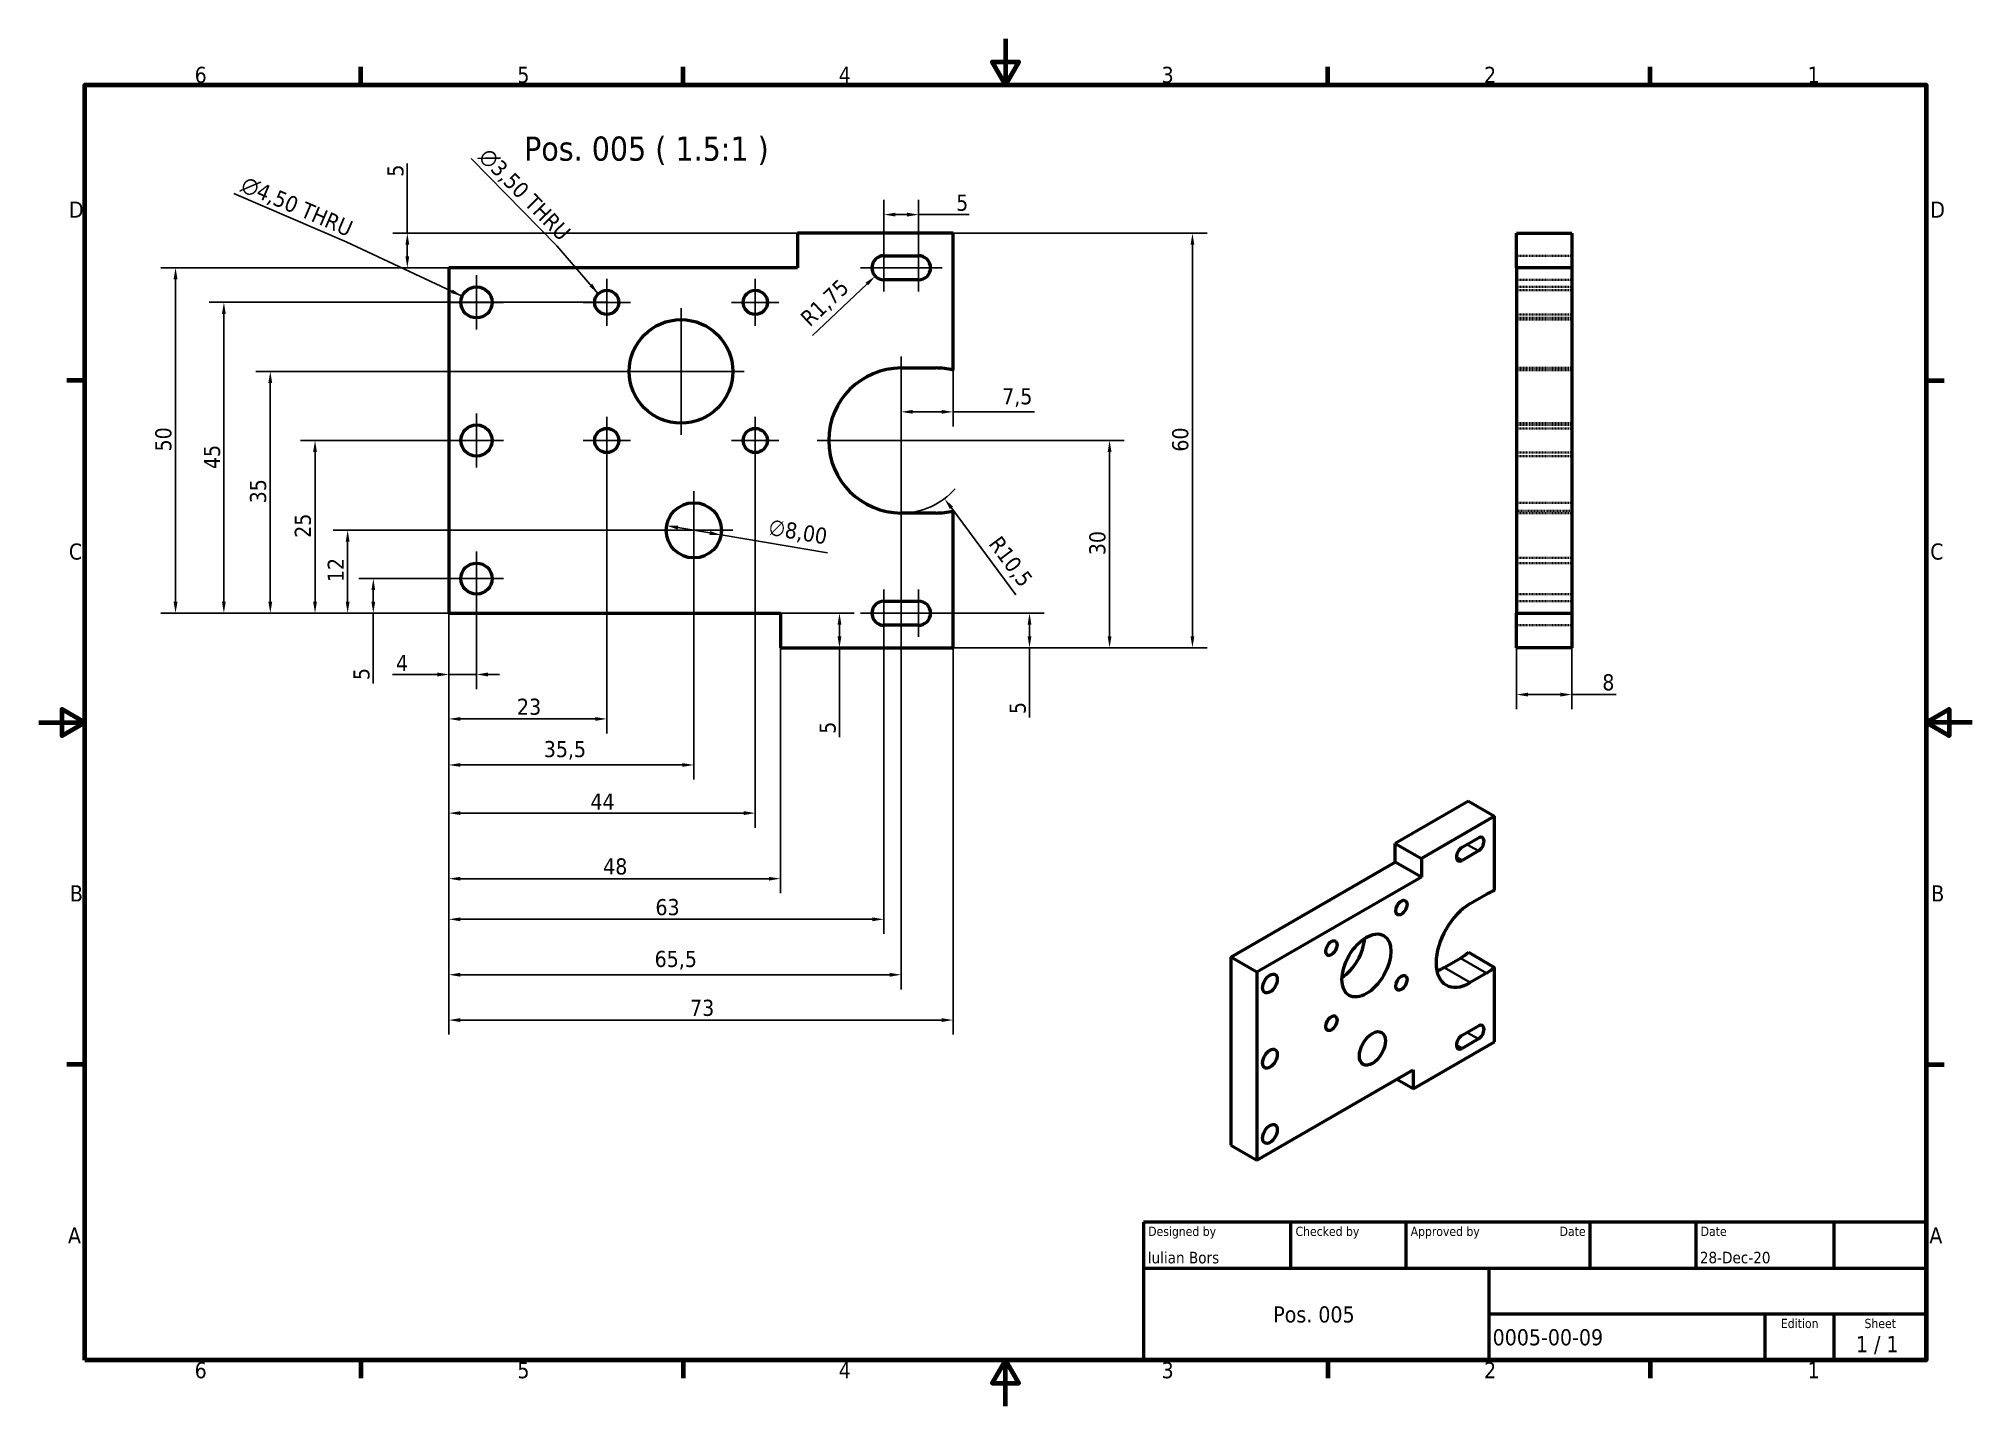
# Model space of a CAD drawing. Header units: millimetres. Extents: x 0 to 280, y 0 to 198.
import ezdxf
from ezdxf.enums import TextEntityAlignment as Align

# ---------------------------------------------------------------- set-up
doc = ezdxf.new("R2010")
doc.units = ezdxf.units.MM
doc.header["$LTSCALE"] = 0.666667
doc.linetypes.add('DASHED', pattern=[0.2068, 0.1655, -0.0413])
for name, color, linetype, lineweight in [('Border (ISO)', 7, 'Continuous', 70), ('Center Mark (ISO)', 7, 'Continuous', 25), ('Dimension (ISO)', 7, 'Continuous', 25), ('Hidden (ISO)', 7, 'DASHED', 35), ('Symbol (ISO)', 7, 'Continuous', 25), ('Title (ISO)', 7, 'Continuous', 50), ('Visible (ISO)', 7, 'Continuous', 50), ('Visible Narrow (ISO)', 7, 'Continuous', 35)]:
    doc.layers.add(name, color=color, linetype=linetype, lineweight=lineweight)
doc.styles.add('Label Text (ISO)', font='tahoma.ttf')
doc.styles.add('Note Text (ISO)', font='tahoma.ttf')
doc.styles.add('Text Style39', font='tahoma.ttf')
doc.styles.add('Text Style41', font='tahoma.ttf')
doc.dimstyles.new('Default (ISO)', dxfattribs={"dimscale": 0.666667, "dimtxt": 3.5, "dimasz": 2.5, "dimexe": 3.175, "dimexo": 0, "dimgap": 0.762, "dimtad": 1, "dimrnd": 1e-08, "dimzin": 0, "dimtxsty": 'Note Text (ISO)', "dimcen": 0.09, "dimdle": 10, "dimclrd": 256, "dimclre": 256, "dimclrt": 256, "dimazin": 0, "dimtfac": 1.001486, "dimtmove": 0, "dimatfit": 3, "dimfxl": 1, "dimtolj": 1, "dimtzin": 0, "dimlwd": -1, "dimlwe": -1, "dimarcsym": 0})
doc.dimstyles.new('Default (ISO)$7', dxfattribs={"dimscale": 0.666667, "dimtxt": 3.5, "dimasz": 2.5, "dimexe": 3.175, "dimexo": 0, "dimgap": 0.762, "dimtad": 1, "dimrnd": 1e-08, "dimzin": 0, "dimtxsty": 'Note Text (ISO)', "dimcen": 0.09, "dimdle": 10, "dimclrd": 256, "dimclre": 256, "dimclrt": 256, "dimazin": 0, "dimtfac": 1.001486, "dimtmove": 0, "dimatfit": 3, "dimfxl": 1, "dimtolj": 1, "dimtzin": 0, "dimlwd": -1, "dimlwe": -1, "dimarcsym": 0})

# ---------------------------------------------------------------- blocks, each defined once
blk = doc.blocks.new('Borders Default Border')
at = {"layer": 'Border (ISO)'}
for p, q in [((70, 287), (70, 290.9)), ((140, 287), (140, 290.9)), ((280, 287), (280, 290.9)), ((350, 287), (350, 290.9)), ((10, 222.75), (6.1, 222.75)), ((410, 222.75), (413.9, 222.75)), ((10, 74.25), (6.1, 74.25)), ((410, 74.25), (413.9, 74.25)), ((70, 10), (70, 6.1)), ((140, 10), (140, 6.1)), ((280, 10), (280, 6.1)), ((350, 10), (350, 6.1))]:
    blk.add_line(p, q, dxfattribs=at)
at = {"layer": 'Border (ISO)', "flags": 128}
for points in [[(210, 297), (210, 287), (207.11, 292), (212.89, 292), (210, 287)], [(10, 10), (10, 287), (410, 287), (410, 10), (10, 10)], [(0, 148.5), (10, 148.5), (5, 151.39), (5, 145.61), (10, 148.5)], [(420, 148.5), (410, 148.5), (415, 151.39), (415, 145.61), (410, 148.5)], [(210, 0), (210, 10), (207.11, 5), (212.89, 5), (210, 10)]]:
    blk.add_lwpolyline(points, dxfattribs=at)
at = {"layer": 'Border (ISO)', "char_height": 3.5, "attachment_point": 7, "style": 'Note Text (ISO)'}
for s, insert in [('6', (33.88, 287.33)), ('5', (103.98, 287.33)), ('4', (173.78, 287.4)), ('3', (243.91, 287.33)), ('2', (313.94, 287.4)), ('1', (384.21, 287.4)), ('D', (6.57, 258.13)), ('D', (410.87, 258.13)), ('C', (6.56, 183.81)), ('C', (410.86, 183.81)), ('B', (6.78, 109.63)), ('B', (411.08, 109.63)), ('A', (6.36, 35.38)), ('A', (410.66, 35.38)), ('6', (33.88, 6.03)), ('5', (103.98, 6.03)), ('4', (173.78, 6.1)), ('3', (243.91, 6.03)), ('2', (313.94, 6.1)), ('1', (384.21, 6.1))]:
    blk.add_mtext(s, dxfattribs=dict(at, insert=insert))
blk = doc.blocks.new('Title Blocks ISO')
at = {"layer": 'Title (ISO)'}
for p, q in [((270.07, 130), (100.07, 130)), ((100.07, 130), (100.07, 100)), ((132.07, 120), (132.07, 130)), ((157.07, 120), (157.07, 130)), ((197.07, 120), (197.07, 130)), ((220.07, 120), (220.07, 130)), ((250.07, 120), (250.07, 130)), ((270.07, 100), (270.07, 130)), ((100.07, 120), (270.07, 120)), ((175.07, 120), (175.07, 100)), ((270.07, 110), (175.07, 110)), ((235.07, 100), (235.07, 110)), ((250.07, 100), (250.07, 110)), ((100.07, 100), (270.07, 100))]:
    blk.add_line(p, q, dxfattribs=at)
at = {"layer": 'Title (ISO)', "style": 'Text Style41'}
for s, p in [('Designed by', (101.07, 129)), ('Checked by', (133.07, 129)), ('Approved by', (158.07, 129)), ('Date', (221.07, 129))]:
    blk.add_text(s, height=2, dxfattribs=at).set_placement(p, align=Align.TOP_LEFT)
blk.add_text('Date', height=2, dxfattribs=at).set_placement((196.07, 129), align=Align.TOP_RIGHT)
for s, p in [('Edition', (242.57, 109)), ('Sheet', (260.07, 109))]:
    blk.add_text(s, height=2, dxfattribs=at).set_placement(p, align=Align.TOP_CENTER)
at = {"layer": 'Title (ISO)', "style": 'Note Text (ISO)'}
blk.add_text('1 / 1 ', height=3.5, dxfattribs=at).set_placement((260.07, 103.5), align=Align.MIDDLE_CENTER)
at = {"layer": 'Title (ISO)'}
for tag, p, height, style in [('AUTHOR_001', (100.92, 121.05), 2.5, 'Text Style39'), ('CREATION_DATE_001', (220.89, 121.06), 2.5, 'Text Style39'), ('COMPANY_001', (128.23, 108.21), 3.5, 'Note Text (ISO)'), ('PART_NUMBER_001', (175.88, 103.25), 3.5, 'Note Text (ISO)')]:
    blk.add_attdef(tag, p, '', height=height, dxfattribs=dict(at, style=style))
at = {"layer": 'Title (ISO)', "style": 'Text Style39'}
for tag, p in [('CHECKED_BY', (133.07, 121)), ('ENG_APPROVED_BY', (158.07, 121))]:
    blk.add_attdef(tag, text='', height=2.5, dxfattribs=at).set_placement(p, align=Align.BOTTOM_LEFT)
blk.add_attdef('ENG_APPROVAL_DATE', text='', height=2.5, dxfattribs=at).set_placement((196.07, 121), align=Align.BOTTOM_RIGHT)
at = {"layer": 'Title (ISO)', "style": 'Note Text (ISO)'}
for tag, p in [('TITLE', (222.57, 115)), ('REVISION_NUMBER', (242.57, 103.5))]:
    blk.add_attdef(tag, text='', height=3.5, dxfattribs=at).set_placement(p, align=Align.MIDDLE_CENTER)
blk = doc.blocks.new('*D6')
at = {"layer": 'Defpoints', "color": 0, "transparency": 16777216}
for p in [(214.01, 109.83), (222.01, 109.83), (222.01, 103.04)]:
    blk.add_point(p, dxfattribs=at)
at = {"layer": 'Dimension (ISO)', "transparency": 16777216}
for p, q in [((214.01, 109.83), (214.01, 100.92)), ((222.01, 109.83), (222.01, 100.92)), ((215.68, 103.04), (220.35, 103.04)), ((222.01, 103.04), (228.45, 103.04))]:
    blk.add_line(p, q, dxfattribs=at)
for points in [[(215.68, 103.32), (215.68, 102.76), (214.01, 103.04)], [(220.35, 103.32), (220.35, 102.76), (222.01, 103.04)]]:
    blk.add_solid(points, dxfattribs=at)
at = {"layer": 'Dimension (ISO)', "transparency": 16777216, "insert": (226.42, 105.99), "char_height": 2.333, "attachment_point": 1, "style": 'Note Text (ISO)'}
blk.add_mtext('\\A1;8', dxfattribs=at)
blk = doc.blocks.new('*D7')
at = {"layer": 'Defpoints', "color": 0, "transparency": 16777216}
for p in [(59.4, 164.83), (19.82, 114.83), (59.4, 114.83)]:
    blk.add_point(p, dxfattribs=at)
at = {"layer": 'Dimension (ISO)', "transparency": 16777216}
for p, q in [((59.4, 164.83), (17.7, 164.83)), ((19.82, 163.16), (19.82, 116.49)), ((59.4, 114.83), (17.7, 114.83))]:
    blk.add_line(p, q, dxfattribs=at)
for points in [[(19.54, 163.16), (20.1, 163.16), (19.82, 164.83)], [(19.54, 116.49), (20.1, 116.49), (19.82, 114.83)]]:
    blk.add_solid(points, dxfattribs=at)
at = {"layer": 'Dimension (ISO)', "transparency": 16777216, "insert": (16.88, 138.24), "char_height": 2.333, "attachment_point": 1, "rotation": 90, "style": 'Note Text (ISO)'}
blk.add_mtext('\\A1;50', dxfattribs=at)
blk = doc.blocks.new('*D8')
at = {"layer": 'Defpoints', "color": 0, "transparency": 16777216}
for p in [(59.4, 114.83), (132.4, 109.83), (132.4, 55.92)]:
    blk.add_point(p, dxfattribs=at)
at = {"layer": 'Dimension (ISO)', "transparency": 16777216}
for p, q in [((59.4, 114.83), (59.4, 53.81)), ((132.4, 109.83), (132.4, 53.81)), ((61.07, 55.92), (130.74, 55.92))]:
    blk.add_line(p, q, dxfattribs=at)
for points in [[(61.07, 56.2), (61.07, 55.64), (59.4, 55.92)], [(130.74, 56.2), (130.74, 55.64), (132.4, 55.92)]]:
    blk.add_solid(points, dxfattribs=at)
at = {"layer": 'Dimension (ISO)', "transparency": 16777216, "insert": (94.32, 58.86), "char_height": 2.333, "attachment_point": 1, "style": 'Note Text (ISO)'}
blk.add_mtext('\\A1;73', dxfattribs=at)
blk = doc.blocks.new('*D9')
at = {"layer": 'Defpoints', "color": 0, "transparency": 16777216}
for p in [(124.9, 139.83), (131.17, 131.4)]:
    blk.add_point(p, dxfattribs=at)
at = {"layer": 'Dimension (ISO)', "transparency": 16777216}
blk.add_line((141.51, 117.49), (132.16, 130.06), dxfattribs=at)
blk.add_arc((124.9, 139.83), 10.5, 270, 318.1777, dxfattribs=at)
blk.add_solid([(132.39, 130.23), (131.94, 129.9), (131.17, 131.4)], dxfattribs=at)
at = {"layer": 'Dimension (ISO)', "transparency": 16777216, "insert": (139.32, 126.24), "char_height": 2.333, "attachment_point": 1, "rotation": 306.6276, "style": 'Note Text (ISO)'}
blk.add_mtext('\\A1;R10,5', dxfattribs=at)
blk = doc.blocks.new('*D10')
at = {"layer": 'Defpoints', "color": 0, "transparency": 16777216}
for p in [(132.4, 150.02), (124.9, 143.97), (124.9, 139.83)]:
    blk.add_point(p, dxfattribs=at)
at = {"layer": 'Dimension (ISO)', "transparency": 16777216}
for p, q in [((132.4, 150.02), (132.4, 141.86)), ((126.57, 143.97), (130.74, 143.97)), ((132.4, 143.97), (144.19, 143.97))]:
    blk.add_line(p, q, dxfattribs=at)
for points in [[(126.57, 144.25), (126.57, 143.7), (124.9, 143.97)], [(130.74, 144.25), (130.74, 143.7), (132.4, 143.97)]]:
    blk.add_solid(points, dxfattribs=at)
at = {"layer": 'Dimension (ISO)', "transparency": 16777216, "insert": (139.52, 147.4), "char_height": 2.333, "attachment_point": 1, "style": 'Note Text (ISO)'}
blk.add_mtext('\\A1;7,5', dxfattribs=at)
blk = doc.blocks.new('*D11')
at = {"layer": 'Defpoints', "color": 0, "transparency": 16777216}
for p in [(59.4, 114.83), (63.4, 115.91), (63.4, 105.95)]:
    blk.add_point(p, dxfattribs=at)
at = {"layer": 'Dimension (ISO)', "transparency": 16777216}
for p, q in [((59.4, 114.83), (59.4, 103.84)), ((63.4, 115.91), (63.4, 103.84)), ((57.74, 105.95), (51.23, 105.95)), ((63.4, 105.95), (59.4, 105.95)), ((65.07, 105.95), (66.74, 105.95))]:
    blk.add_line(p, q, dxfattribs=at)
for points in [[(57.74, 106.23), (57.74, 105.67), (59.4, 105.95)], [(65.07, 106.23), (65.07, 105.67), (63.4, 105.95)]]:
    blk.add_solid(points, dxfattribs=at)
at = {"layer": 'Dimension (ISO)', "transparency": 16777216, "insert": (51.74, 108.79), "char_height": 2.333, "attachment_point": 1, "style": 'Note Text (ISO)'}
blk.add_mtext('\\A1;4', dxfattribs=at)
blk = doc.blocks.new('*D12')
at = {"layer": 'Defpoints', "color": 0, "transparency": 16777216}
for p in [(48.46, 119.83), (59.49, 119.83), (59.4, 114.83)]:
    blk.add_point(p, dxfattribs=at)
at = {"layer": 'Dimension (ISO)', "transparency": 16777216}
for p, q in [((59.49, 119.83), (46.34, 119.83)), ((48.46, 118.16), (48.46, 116.49)), ((59.4, 114.83), (46.34, 114.83)), ((48.46, 114.83), (48.46, 104.64))]:
    blk.add_line(p, q, dxfattribs=at)
for points in [[(48.18, 118.16), (48.73, 118.16), (48.46, 119.83)], [(48.18, 116.49), (48.73, 116.49), (48.46, 114.83)]]:
    blk.add_solid(points, dxfattribs=at)
at = {"layer": 'Dimension (ISO)', "transparency": 16777216, "insert": (45.57, 105.14), "char_height": 2.333, "attachment_point": 1, "rotation": 90, "style": 'Note Text (ISO)'}
blk.add_mtext('\\A1;5', dxfattribs=at)
blk = doc.blocks.new('*D13')
at = {"layer": 'Defpoints', "color": 0, "transparency": 16777216}
for p in [(109.9, 169.83), (53.38, 164.83), (59.4, 164.83)]:
    blk.add_point(p, dxfattribs=at)
at = {"layer": 'Dimension (ISO)', "transparency": 16777216}
for p, q in [((53.38, 169.83), (53.38, 179.92)), ((109.9, 169.83), (51.27, 169.83)), ((53.38, 166.49), (53.38, 168.16)), ((59.4, 164.83), (51.27, 164.83))]:
    blk.add_line(p, q, dxfattribs=at)
for points in [[(53.11, 168.16), (53.66, 168.16), (53.38, 169.83)], [(53.11, 166.49), (53.66, 166.49), (53.38, 164.83)]]:
    blk.add_solid(points, dxfattribs=at)
at = {"layer": 'Dimension (ISO)', "transparency": 16777216, "insert": (50.49, 178.02), "char_height": 2.333, "attachment_point": 1, "rotation": 90, "style": 'Note Text (ISO)'}
blk.add_mtext('\\A1;5', dxfattribs=at)
blk = doc.blocks.new('*D14')
at = {"layer": 'Defpoints', "color": 0, "transparency": 16777216}
for p in [(107.4, 114.83), (115.96, 114.83), (115.96, 109.83)]:
    blk.add_point(p, dxfattribs=at)
at = {"layer": 'Dimension (ISO)', "transparency": 16777216}
for p, q in [((107.4, 114.83), (118.08, 114.83)), ((115.96, 113.16), (115.96, 111.49)), ((115.96, 109.83), (115.96, 96.86))]:
    blk.add_line(p, q, dxfattribs=at)
for points in [[(115.68, 113.16), (116.24, 113.16), (115.96, 114.83)], [(115.68, 111.49), (116.24, 111.49), (115.96, 109.83)]]:
    blk.add_solid(points, dxfattribs=at)
at = {"layer": 'Dimension (ISO)', "transparency": 16777216, "insert": (113.07, 97.37), "char_height": 2.333, "attachment_point": 1, "rotation": 90, "style": 'Note Text (ISO)'}
blk.add_mtext('\\A1;5', dxfattribs=at)
blk = doc.blocks.new('*D15')
at = {"layer": 'Defpoints', "color": 0, "transparency": 16777216}
for p in [(82.26, 136.41), (59.4, 114.83), (82.26, 99.52)]:
    blk.add_point(p, dxfattribs=at)
at = {"layer": 'Dimension (ISO)', "transparency": 16777216}
for p, q in [((82.26, 136.41), (82.26, 97.4)), ((59.4, 114.83), (59.4, 97.4)), ((61.07, 99.52), (80.6, 99.52))]:
    blk.add_line(p, q, dxfattribs=at)
for points in [[(61.07, 99.79), (61.07, 99.24), (59.4, 99.52)], [(80.6, 99.79), (80.6, 99.24), (82.26, 99.52)]]:
    blk.add_solid(points, dxfattribs=at)
at = {"layer": 'Dimension (ISO)', "transparency": 16777216, "insert": (69.26, 102.45), "char_height": 2.333, "attachment_point": 1, "style": 'Note Text (ISO)'}
blk.add_mtext('\\A1;23', dxfattribs=at)
blk = doc.blocks.new('*D16')
at = {"layer": 'Defpoints', "color": 0, "transparency": 16777216}
for p in [(94.87, 121.16), (59.4, 114.83), (94.87, 92.85)]:
    blk.add_point(p, dxfattribs=at)
at = {"layer": 'Dimension (ISO)', "transparency": 16777216}
for p, q in [((94.87, 121.16), (94.87, 90.74)), ((59.4, 114.83), (59.4, 90.74)), ((61.07, 92.85), (93.21, 92.85))]:
    blk.add_line(p, q, dxfattribs=at)
for points in [[(61.07, 93.13), (61.07, 92.58), (59.4, 92.85)], [(93.21, 93.13), (93.21, 92.58), (94.87, 92.85)]]:
    blk.add_solid(points, dxfattribs=at)
at = {"layer": 'Dimension (ISO)', "transparency": 16777216, "insert": (73.14, 96.32), "char_height": 2.333, "attachment_point": 1, "style": 'Note Text (ISO)'}
blk.add_mtext('\\A1;35,5', dxfattribs=at)
blk = doc.blocks.new('*D17')
at = {"layer": 'Defpoints', "color": 0, "transparency": 16777216}
for p in [(103.76, 136.41), (59.4, 114.83), (103.76, 85.88)]:
    blk.add_point(p, dxfattribs=at)
at = {"layer": 'Dimension (ISO)', "transparency": 16777216}
for p, q in [((103.76, 136.41), (103.76, 83.76)), ((59.4, 114.83), (59.4, 83.76)), ((61.07, 85.88), (102.1, 85.88))]:
    blk.add_line(p, q, dxfattribs=at)
for points in [[(61.07, 86.16), (61.07, 85.6), (59.4, 85.88)], [(102.1, 86.16), (102.1, 85.6), (103.76, 85.88)]]:
    blk.add_solid(points, dxfattribs=at)
at = {"layer": 'Dimension (ISO)', "transparency": 16777216, "insert": (79.9, 88.72), "char_height": 2.333, "attachment_point": 1, "style": 'Note Text (ISO)'}
blk.add_mtext('\\A1;44', dxfattribs=at)
blk = doc.blocks.new('*D18')
at = {"layer": 'Defpoints', "color": 0, "transparency": 16777216}
for p in [(59.4, 114.83), (107.4, 109.83), (107.4, 76.39)]:
    blk.add_point(p, dxfattribs=at)
at = {"layer": 'Dimension (ISO)', "transparency": 16777216}
for p, q in [((59.4, 114.83), (59.4, 74.27)), ((107.4, 109.83), (107.4, 74.27)), ((61.07, 76.39), (105.74, 76.39))]:
    blk.add_line(p, q, dxfattribs=at)
for points in [[(61.07, 76.66), (61.07, 76.11), (59.4, 76.39)], [(105.74, 76.66), (105.74, 76.11), (107.4, 76.39)]]:
    blk.add_solid(points, dxfattribs=at)
at = {"layer": 'Dimension (ISO)', "transparency": 16777216, "insert": (81.74, 79.33), "char_height": 2.333, "attachment_point": 1, "style": 'Note Text (ISO)'}
blk.add_mtext('\\A1;48', dxfattribs=at)
blk = doc.blocks.new('*D19')
at = {"layer": 'Defpoints', "color": 0, "transparency": 16777216}
for p in [(124.9, 127.66), (59.4, 114.83), (124.9, 62.48)]:
    blk.add_point(p, dxfattribs=at)
at = {"layer": 'Dimension (ISO)', "transparency": 16777216}
for p, q in [((124.9, 127.66), (124.9, 60.36)), ((59.4, 114.83), (59.4, 60.36)), ((61.07, 62.48), (123.24, 62.48))]:
    blk.add_line(p, q, dxfattribs=at)
for points in [[(61.07, 62.76), (61.07, 62.2), (59.4, 62.48)], [(123.24, 62.76), (123.24, 62.2), (124.9, 62.48)]]:
    blk.add_solid(points, dxfattribs=at)
at = {"layer": 'Dimension (ISO)', "transparency": 16777216, "insert": (89.19, 65.94), "char_height": 2.333, "attachment_point": 1, "style": 'Note Text (ISO)'}
blk.add_mtext('\\A1;65,5', dxfattribs=at)
blk = doc.blocks.new('*D20')
at = {"layer": 'Defpoints', "color": 0, "transparency": 16777216}
for p in [(59.4, 114.83), (122.4, 114.83), (122.4, 70.51)]:
    blk.add_point(p, dxfattribs=at)
at = {"layer": 'Dimension (ISO)', "transparency": 16777216}
for p, q in [((59.4, 114.83), (59.4, 68.39)), ((122.4, 114.83), (122.4, 68.39)), ((61.07, 70.51), (120.74, 70.51))]:
    blk.add_line(p, q, dxfattribs=at)
for points in [[(61.07, 70.78), (61.07, 70.23), (59.4, 70.51)], [(120.74, 70.78), (120.74, 70.23), (122.4, 70.51)]]:
    blk.add_solid(points, dxfattribs=at)
at = {"layer": 'Dimension (ISO)', "transparency": 16777216, "insert": (89.31, 73.44), "char_height": 2.333, "attachment_point": 1, "style": 'Note Text (ISO)'}
blk.add_mtext('\\A1;63', dxfattribs=at)
blk = doc.blocks.new('*D21')
at = {"layer": 'Defpoints', "color": 0, "transparency": 16777216}
for p in [(122.4, 114.83), (143.48, 114.83), (132.4, 109.83)]:
    blk.add_point(p, dxfattribs=at)
at = {"layer": 'Dimension (ISO)', "transparency": 16777216}
for p, q in [((122.4, 114.83), (145.59, 114.83)), ((143.48, 113.16), (143.48, 111.49)), ((132.4, 109.83), (145.59, 109.83)), ((143.48, 109.83), (143.48, 99.71))]:
    blk.add_line(p, q, dxfattribs=at)
for points in [[(143.2, 113.16), (143.75, 113.16), (143.48, 114.83)], [(143.2, 111.49), (143.75, 111.49), (143.48, 109.83)]]:
    blk.add_solid(points, dxfattribs=at)
at = {"layer": 'Dimension (ISO)', "transparency": 16777216, "insert": (140.59, 100.22), "char_height": 2.333, "attachment_point": 1, "rotation": 90, "style": 'Note Text (ISO)'}
blk.add_mtext('\\A1;5', dxfattribs=at)
blk = doc.blocks.new('*D22')
at = {"layer": 'Defpoints', "color": 0, "transparency": 16777216}
for p in [(44.74, 126.83), (94.87, 126.83), (59.4, 114.83)]:
    blk.add_point(p, dxfattribs=at)
at = {"layer": 'Dimension (ISO)', "transparency": 16777216}
for p, q in [((94.87, 126.83), (42.62, 126.83)), ((44.74, 116.49), (44.74, 125.16)), ((59.4, 114.83), (42.62, 114.83))]:
    blk.add_line(p, q, dxfattribs=at)
for points in [[(44.46, 125.16), (45.02, 125.16), (44.74, 126.83)], [(44.46, 116.49), (45.02, 116.49), (44.74, 114.83)]]:
    blk.add_solid(points, dxfattribs=at)
at = {"layer": 'Dimension (ISO)', "transparency": 16777216, "insert": (41.85, 119.32), "char_height": 2.333, "attachment_point": 1, "rotation": 90, "style": 'Note Text (ISO)'}
blk.add_mtext('\\A1;12', dxfattribs=at)
blk = doc.blocks.new('*D23')
at = {"layer": 'Defpoints', "color": 0, "transparency": 16777216}
for p in [(40.02, 139.83), (59.49, 139.83), (59.4, 114.83)]:
    blk.add_point(p, dxfattribs=at)
at = {"layer": 'Dimension (ISO)', "transparency": 16777216}
for p, q in [((59.49, 139.83), (37.9, 139.83)), ((40.02, 116.49), (40.02, 138.16)), ((59.4, 114.83), (37.9, 114.83))]:
    blk.add_line(p, q, dxfattribs=at)
for points in [[(39.74, 138.16), (40.29, 138.16), (40.02, 139.83)], [(39.74, 116.49), (40.29, 116.49), (40.02, 114.83)]]:
    blk.add_solid(points, dxfattribs=at)
at = {"layer": 'Dimension (ISO)', "transparency": 16777216, "insert": (37.08, 125.74), "char_height": 2.333, "attachment_point": 1, "rotation": 90, "style": 'Note Text (ISO)'}
blk.add_mtext('\\A1;25', dxfattribs=at)
blk = doc.blocks.new('*D24')
at = {"layer": 'Defpoints', "color": 0, "transparency": 16777216}
for p in [(33.54, 149.83), (83.85, 149.83), (59.4, 114.83)]:
    blk.add_point(p, dxfattribs=at)
at = {"layer": 'Dimension (ISO)', "transparency": 16777216}
for p, q in [((83.85, 149.83), (31.43, 149.83)), ((33.54, 116.49), (33.54, 148.16)), ((59.4, 114.83), (31.43, 114.83))]:
    blk.add_line(p, q, dxfattribs=at)
for points in [[(33.26, 148.16), (33.82, 148.16), (33.54, 149.83)], [(33.26, 116.49), (33.82, 116.49), (33.54, 114.83)]]:
    blk.add_solid(points, dxfattribs=at)
at = {"layer": 'Dimension (ISO)', "transparency": 16777216, "insert": (30.6, 130.73), "char_height": 2.333, "attachment_point": 1, "rotation": 90, "style": 'Note Text (ISO)'}
blk.add_mtext('\\A1;35', dxfattribs=at)
blk = doc.blocks.new('*D25')
at = {"layer": 'Defpoints', "color": 0, "transparency": 16777216}
for p in [(124.9, 139.83), (155.07, 139.83), (132.4, 109.83)]:
    blk.add_point(p, dxfattribs=at)
at = {"layer": 'Dimension (ISO)', "transparency": 16777216}
for p, q in [((124.9, 139.83), (157.19, 139.83)), ((155.07, 111.49), (155.07, 138.16)), ((132.4, 109.83), (157.19, 109.83))]:
    blk.add_line(p, q, dxfattribs=at)
for points in [[(154.79, 138.16), (155.35, 138.16), (155.07, 139.83)], [(154.79, 111.49), (155.35, 111.49), (155.07, 109.83)]]:
    blk.add_solid(points, dxfattribs=at)
at = {"layer": 'Dimension (ISO)', "transparency": 16777216, "insert": (152.13, 123.22), "char_height": 2.333, "attachment_point": 1, "rotation": 90, "style": 'Note Text (ISO)'}
blk.add_mtext('\\A1;30', dxfattribs=at)
blk = doc.blocks.new('*D26')
at = {"layer": 'Defpoints', "color": 0, "transparency": 16777216}
for p in [(26.82, 159.83), (82.26, 159.83), (59.4, 114.83)]:
    blk.add_point(p, dxfattribs=at)
at = {"layer": 'Dimension (ISO)', "transparency": 16777216}
for p, q in [((82.26, 159.83), (24.7, 159.83)), ((26.82, 116.49), (26.82, 158.16)), ((59.4, 114.83), (24.7, 114.83))]:
    blk.add_line(p, q, dxfattribs=at)
for points in [[(26.54, 158.16), (27.09, 158.16), (26.82, 159.83)], [(26.54, 116.49), (27.09, 116.49), (26.82, 114.83)]]:
    blk.add_solid(points, dxfattribs=at)
at = {"layer": 'Dimension (ISO)', "transparency": 16777216, "insert": (23.93, 135.69), "char_height": 2.333, "attachment_point": 1, "rotation": 90, "style": 'Note Text (ISO)'}
blk.add_mtext('\\A1;45', dxfattribs=at)
blk = doc.blocks.new('*D27')
at = {"layer": 'Defpoints', "color": 0, "transparency": 16777216}
for p in [(90.93, 127.5), (98.82, 126.16)]:
    blk.add_point(p, dxfattribs=at)
at = {"layer": 'Dimension (ISO)', "transparency": 16777216}
for p, q in [((92.57, 127.22), (97.17, 126.44)), ((98.82, 126.16), (114.24, 123.54))]:
    blk.add_line(p, q, dxfattribs=at)
for points in [[(92.62, 127.49), (92.53, 126.94), (90.93, 127.5)], [(97.22, 126.71), (97.13, 126.16), (98.82, 126.16)]]:
    blk.add_solid(points, dxfattribs=at)
at = {"layer": 'Dimension (ISO)', "transparency": 16777216, "insert": (105.94, 128.5), "char_height": 2.333, "attachment_point": 1, "rotation": 350.3541, "style": 'Note Text (ISO)'}
blk.add_mtext('\\A1;∅8,00', dxfattribs=at)
blk = doc.blocks.new('*D28')
at = {"layer": 'Defpoints', "color": 0, "transparency": 16777216}
for p in [(121.13, 163.62), (122.4, 164.83)]:
    blk.add_point(p, dxfattribs=at)
at = {"layer": 'Dimension (ISO)', "transparency": 16777216}
blk.add_line((112.06, 155.04), (119.92, 162.48), dxfattribs=at)
blk.add_solid([(119.73, 162.68), (120.11, 162.28), (121.13, 163.62)], dxfattribs=at)
at = {"layer": 'Dimension (ISO)', "transparency": 16777216, "insert": (110.07, 157.87), "char_height": 2.333, "attachment_point": 1, "rotation": 43.4211, "style": 'Note Text (ISO)'}
blk.add_mtext('\\A1;R1,75', dxfattribs=at)
blk = doc.blocks.new('*D29')
at = {"layer": 'Defpoints', "color": 0, "transparency": 16777216}
for p in [(127.4, 172.53), (122.4, 164.83), (127.4, 164.83)]:
    blk.add_point(p, dxfattribs=at)
at = {"layer": 'Dimension (ISO)', "transparency": 16777216}
for p, q in [((122.4, 164.83), (122.4, 174.65)), ((127.4, 164.83), (127.4, 174.65)), ((124.07, 172.53), (125.74, 172.53)), ((127.4, 172.53), (134.75, 172.53))]:
    blk.add_line(p, q, dxfattribs=at)
for points in [[(124.07, 172.81), (124.07, 172.25), (122.4, 172.53)], [(125.74, 172.81), (125.74, 172.25), (127.4, 172.53)]]:
    blk.add_solid(points, dxfattribs=at)
at = {"layer": 'Dimension (ISO)', "transparency": 16777216, "insert": (132.85, 175.42), "char_height": 2.333, "attachment_point": 1, "style": 'Note Text (ISO)'}
blk.add_mtext('\\A1;5', dxfattribs=at)
blk = doc.blocks.new('*D30')
at = {"layer": 'Defpoints', "color": 0, "transparency": 16777216}
for p in [(132.4, 169.83), (132.4, 109.83), (167.07, 109.83)]:
    blk.add_point(p, dxfattribs=at)
at = {"layer": 'Dimension (ISO)', "transparency": 16777216}
for p, q in [((132.4, 169.83), (169.19, 169.83)), ((167.07, 168.16), (167.07, 111.49)), ((132.4, 109.83), (169.19, 109.83))]:
    blk.add_line(p, q, dxfattribs=at)
for points in [[(166.79, 168.16), (167.35, 168.16), (167.07, 169.83)], [(166.79, 111.49), (167.35, 111.49), (167.07, 109.83)]]:
    blk.add_solid(points, dxfattribs=at)
at = {"layer": 'Dimension (ISO)', "transparency": 16777216, "insert": (164.13, 138.21), "char_height": 2.333, "attachment_point": 1, "rotation": 90, "style": 'Note Text (ISO)'}
blk.add_mtext('\\A1;60', dxfattribs=at)

msp = doc.modelspace()

# ---------------------------------------------------------------- linework, layer by layer
at = {"layer": 'Center Mark (ISO)', "linetype": 'Continuous'}
for p, q in [((122.4041, 168.2428), (122.4041, 161.4095)), ((127.4041, 168.2428), (127.4041, 161.4095)), ((63.4041, 163.7428), (63.4041, 155.9095)), ((82.2627, 163.2428), (82.2627, 156.4095)), ((103.7627, 163.2428), (103.7627, 156.4095)), ((125.7374, 164.8262), (118.9874, 164.8262)), ((130.8207, 164.8262), (124.0707, 164.8262)), ((67.3207, 159.8262), (59.4874, 159.8262)), ((85.6794, 159.8262), (78.846, 159.8262)), ((107.1794, 159.8262), (100.346, 159.8262)), ((93.0127, 158.9928), (93.0127, 140.6595)), ((124.9041, 151.9928), (124.9041, 127.6595)), ((102.1794, 149.8262), (83.846, 149.8262)), ((63.4041, 143.7428), (63.4041, 135.9095)), ((82.2627, 143.2428), (82.2627, 136.4095)), ((103.7627, 143.2428), (103.7627, 136.4095)), ((67.3207, 139.8262), (59.4874, 139.8262)), ((85.6794, 139.8262), (78.846, 139.8262)), ((107.1794, 139.8262), (100.346, 139.8262)), ((126.5707, 139.8262), (112.7374, 139.8262)), ((94.8732, 132.4928), (94.8732, 121.1595)), ((94.8732, 132.4928), (94.8732, 121.1595)), ((94.8732, 132.4928), (94.8732, 121.1595)), ((100.5398, 126.8262), (89.2065, 126.8262)), ((100.5398, 126.8262), (89.2065, 126.8262)), ((100.5398, 126.8262), (89.2065, 126.8262)), ((63.4041, 123.7428), (63.4041, 115.9095)), ((67.3207, 119.8262), (59.4874, 119.8262)), ((122.4041, 118.2428), (122.4041, 111.4095)), ((127.4041, 118.2428), (127.4041, 111.4095)), ((125.7374, 114.8262), (118.9874, 114.8262)), ((130.8207, 114.8262), (124.0707, 114.8262))]:
    msp.add_line(p, q, dxfattribs=at)
at = {"layer": 'Hidden (ISO)'}
for p, q in [((222.0148, 166.5762), (214.0148, 166.5762)), ((222.0148, 163.0762), (214.0148, 163.0762)), ((222.0148, 162.0762), (214.0148, 162.0762)), ((222.0148, 161.5762), (214.0148, 161.5762)), ((222.0148, 158.0762), (214.0148, 158.0762)), ((222.0148, 157.5762), (214.0148, 157.5762)), ((222.0148, 157.3262), (214.0148, 157.3262)), ((222.0148, 150.3262), (214.0148, 150.3262)), ((222.0148, 150.0242), (214.0148, 150.0242)), ((222.0148, 142.3262), (214.0148, 142.3262)), ((222.0148, 142.0762), (214.0148, 142.0762)), ((222.0148, 141.5762), (214.0148, 141.5762)), ((222.0148, 138.0762), (214.0148, 138.0762)), ((222.0148, 137.5762), (214.0148, 137.5762)), ((222.0148, 130.8262), (214.0148, 130.8262)), ((214.0148, 129.6281), (222.0148, 129.6281)), ((222.0148, 129.3262), (214.0148, 129.3262)), ((222.0148, 122.8262), (214.0148, 122.8262)), ((222.0148, 122.0762), (214.0148, 122.0762)), ((222.0148, 117.5762), (214.0148, 117.5762)), ((222.0148, 116.5762), (214.0148, 116.5762)), ((222.0148, 113.0762), (214.0148, 113.0762))]:
    msp.add_line(p, q, dxfattribs=at)
at = {"layer": 'Visible (ISO)'}
for p, q in [((109.9041, 169.8262), (109.9041, 164.8262)), ((132.4041, 169.8262), (109.9041, 169.8262)), ((132.4041, 150.0242), (132.4041, 169.8262)), ((214.0148, 164.8262), (214.0148, 169.8262)), ((214.0148, 169.8262), (222.0148, 169.8262)), ((222.0148, 169.8262), (222.0148, 164.8262)), ((122.4041, 166.5762), (127.4041, 166.5762)), ((109.9041, 164.8262), (59.4041, 164.8262)), ((59.4041, 164.8262), (59.4041, 114.8262)), ((127.4041, 163.0762), (122.4041, 163.0762)), ((222.0148, 164.8262), (214.0148, 164.8262)), ((214.0148, 164.8262), (214.0148, 114.8262)), ((222.0148, 164.8262), (222.0148, 114.8262)), ((124.9041, 150.3262), (129.9041, 150.3262)), ((129.9041, 129.3262), (124.9041, 129.3262)), ((132.4041, 109.8262), (132.4041, 129.6281)), ((59.4041, 114.8262), (107.4041, 114.8262)), ((107.4041, 114.8262), (107.4041, 109.8262)), ((122.4041, 116.5762), (127.4041, 116.5762)), ((214.0148, 114.8262), (222.0148, 114.8262)), ((214.0148, 109.8262), (214.0148, 114.8262)), ((222.0148, 114.8262), (222.0148, 109.8262)), ((127.4041, 113.0762), (122.4041, 113.0762)), ((107.4041, 109.8262), (132.4041, 109.8262)), ((222.0148, 109.8262), (214.0148, 109.8262)), ((207.0545, 87.6117), (196.4479, 81.488)), ((207.0545, 87.6117), (210.8257, 85.4344)), ((210.8257, 85.4344), (200.2191, 79.3106)), ((210.8257, 74.6555), (210.8257, 85.4344)), ((196.4479, 78.7663), (196.4479, 81.488)), ((196.4479, 81.488), (200.2191, 79.3106)), ((206.1117, 80.9436), (208.4687, 82.3045)), ((172.6419, 65.022), (196.4479, 78.7663)), ((200.2191, 76.589), (196.4479, 78.7663)), ((200.2191, 79.3106), (200.2191, 76.589)), ((208.4687, 80.3993), (206.1117, 79.0385)), ((200.2191, 76.589), (176.4132, 62.8446)), ((207.2902, 72.7787), (209.6472, 74.1395)), ((176.4132, 62.8446), (172.6419, 65.022)), ((172.6419, 65.022), (172.6419, 37.8054)), ((203.5189, 63.525), (205.876, 64.8859)), ((207.0545, 65.7307), (210.8257, 63.5533)), ((176.4132, 62.8446), (176.4132, 35.6281)), ((209.6472, 62.7085), (207.2902, 61.3477)), ((210.8257, 52.7745), (210.8257, 63.5533)), ((206.1117, 53.7271), (208.4687, 55.0879)), ((199.0406, 45.9704), (210.8257, 52.7745)), ((208.4687, 53.1828), (206.1117, 51.8219)), ((176.4132, 35.6281), (199.0406, 48.692)), ((199.0406, 48.692), (199.0406, 45.9704)), ((199.0406, 45.9704), (196.6836, 47.3312)), ((172.6419, 37.8054), (176.4132, 35.6281))]:
    msp.add_line(p, q, dxfattribs=at)
for centre, radius in [((63.4041, 159.8262), 2.25), ((82.2627, 159.8262), 1.75), ((103.7627, 159.8262), 1.75), ((93.0127, 149.8262), 7.5), ((63.4041, 139.8262), 2.25), ((82.2627, 139.8262), 1.75), ((103.7627, 139.8262), 1.75), ((94.8732, 126.8262), 4), ((63.4041, 119.8262), 2.25)]:
    msp.add_circle(centre, radius, dxfattribs=at)
for centre, radius, start, end in [((122.4041, 164.8262), 1.75, 90, 270), ((127.4041, 164.8262), 1.75, 270, 90), ((124.9041, 139.8262), 10.5, 90, 270), ((129.9041, 139.8262), 10.5, 76.225853, 90), ((129.9041, 139.8262), 10.5, 270, 283.774147), ((122.4041, 114.8262), 1.75, 90, 270), ((127.4041, 114.8262), 1.75, 270, 90)]:
    msp.add_arc(centre, radius, start, end, dxfattribs=at)
for centre, major_axis, start_param, end_param in [((208.4687, 81.3519), (0.5833, 1.0104), 3.92699082, 7.06858347), ((206.1117, 79.9911), (-0.5833, -1.0104), 3.92699082, 7.06858347), ((209.6472, 68.424), (3.5, 6.0622), 0.54499395, 0.78539816), ((207.2902, 67.0632), (-3.5, -6.0622), 3.92699082, 7.06858347), ((188.4852, 66.0041), (2.5, 4.3301), 3.99609954, 5.42867842), ((205.876, 70.6013), (3.5, 6.0622), 3.92699082, 4.16739503), ((203.5189, 69.2405), (3.5, 6.0622), 3.71054297, 3.92699082), ((209.6472, 68.424), (-3.5, -6.0622), 0.78539816, 1.02580238), ((206.1117, 52.7745), (-0.5833, -1.0104), 3.92699082, 7.06858347), ((208.4687, 54.1353), (0.5833, 1.0104), 3.92699082, 7.06858347)]:
    msp.add_ellipse(centre, major_axis=major_axis, ratio=0.57735027, start_param=start_param, end_param=end_param, dxfattribs=at)
for centre, major_axis in [((197.324, 72.1959), (0.5833, 1.0104)), ((187.1888, 66.3443), (0.5833, 1.0104)), ((192.2564, 63.8268), (2.5, 4.3301)), ((178.2988, 61.2116), (-0.75, -1.299)), ((197.324, 61.3092), (0.5833, 1.0104)), ((187.1888, 55.4577), (0.5833, 1.0104)), ((193.1335, 51.8135), (1.3333, 2.3094)), ((178.2988, 50.325), (-0.75, -1.299)), ((178.2988, 39.4384), (-0.75, -1.299))]:
    msp.add_ellipse(centre, major_axis=major_axis, ratio=0.57735027, dxfattribs=at)
at = {"layer": 'Visible Narrow (ISO)'}
for p, q in [((208.4687, 80.3993), (206.8188, 81.3519)), ((206.1117, 79.0385), (205.2867, 79.5148)), ((209.6472, 62.7085), (205.876, 64.8859)), ((207.2902, 61.3477), (203.5189, 63.525)), ((208.4687, 53.1828), (206.8188, 54.1353)), ((206.1117, 51.8219), (205.2867, 52.2982))]:
    msp.add_line(p, q, dxfattribs=at)

# ---------------------------------------------------------------- block references
at = {"xscale": 0.6666666666666666, "yscale": 0.6666666666666666, "zscale": 0.6666666666666666}
msp.add_blockref('Borders Default Border', (0, 0), dxfattribs=at)
msp.add_blockref('Title Blocks ISO', (93.2857, -60), dxfattribs=at).add_auto_attribs({'PART_NUMBER_001': '0005-00-09', 'COMPANY_001': 'Pos. 005', 'AUTHOR_001': 'Iulian Bors', 'CREATION_DATE_001': '28-Dec-20'})

# ---------------------------------------------------------------- texts
at = {"layer": 'Symbol (ISO)', "insert": (70.2985, 179.7045), "char_height": 3.5, "attachment_point": 7, "style": 'Label Text (ISO)'}
msp.add_mtext('Pos. 005 ( 1.5:1 )', dxfattribs=at)
at = {"layer": 'Symbol (ISO)', "char_height": 2.333333, "width": 18.157965, "attachment_point": 9, "line_spacing_factor": 0.6125, "style": 'Note Text (ISO)'}
for s, insert, rotation in [('\\fAIGDT|b0|i0;\\H2.3333;n\\fTahoma|b0|i0;\\H2.3333;3,50 THRU', (75.3052, 168.3053), 314.467306), ('\\fAIGDT|b0|i0;\\H2.3333;n\\fTahoma|b0|i0;\\H2.3333;4,50 THRU', (44.6615, 168.9446), 336.736385)]:
    msp.add_mtext(s, dxfattribs=dict(at, insert=insert, rotation=rotation))

# ---------------------------------------------------------------- dimensions: what is measured, and where the dimension line sits
at = {"layer": 'Dimension (ISO)'}
for base, p1, p2, angle, override, picture, middle in [((53.3831, 164.8262), (109.9041, 169.8262), (59.4041, 164.8262), 90, {"dimgap": 0.762, "dimdec": 0, "dimtol": 0, "dimlim": 0, "dimtp": 0, "dimtm": 0, "dimtdec": 2, "dimtofl": 0, "dimatfit": 2}, '*D13', (53.3831, 178.7173)), ((127.4041, 172.5296), (122.4041, 164.8262), (127.4041, 164.8262), 180, {"dimgap": 0.762, "dimdec": 0, "dimtol": 0, "dimlim": 0, "dimtp": 0, "dimtm": 0, "dimtdec": 2, "dimtofl": 0, "dimatfit": 2}, '*D29', (133.5472, 172.5296)), ((167.0707, 109.8262), (132.4041, 169.8262), (132.4041, 109.8262), 90, {"dimgap": 0.762, "dimdec": 0, "dimtol": 0, "dimlim": 0, "dimtp": 0, "dimtm": 0, "dimtdec": 2, "dimtofl": 0, "dimatfit": 1}, '*D30', (167.0707, 139.8262)), ((19.8216, 114.8262), (59.4041, 164.8262), (59.4041, 114.8262), 90, {"dimgap": 0.762, "dimdec": 0, "dimtol": 0, "dimlim": 0, "dimtp": 0, "dimtm": 0, "dimtdec": 2, "dimtofl": 0, "dimatfit": 1}, '*D7', (19.8216, 139.8262)), ((26.8165, 159.8262), (59.4041, 114.8262), (82.2627, 159.8262), 270, {"dimgap": 0.762, "dimdec": 0, "dimtol": 0, "dimlim": 0, "dimtp": 0, "dimtm": 0, "dimtdec": 2, "dimtofl": 0, "dimatfit": 1}, '*D26', (26.8165, 137.3262)), ((33.5423, 149.8262), (59.4041, 114.8262), (83.846, 149.8262), 270, {"dimgap": 0.762, "dimdec": 0, "dimtol": 0, "dimlim": 0, "dimtp": 0, "dimtm": 0, "dimtdec": 2, "dimtofl": 0, "dimatfit": 1}, '*D24', (33.5423, 132.3262)), ((40.0159, 139.8262), (59.4041, 114.8262), (59.4874, 139.8262), 270, {"dimgap": 0.762, "dimdec": 0, "dimtol": 0, "dimlim": 0, "dimtp": 0, "dimtm": 0, "dimtdec": 2, "dimtofl": 0, "dimatfit": 1}, '*D23', (40.0159, 127.3262)), ((155.0707, 139.8262), (132.4041, 109.8262), (124.9041, 139.8262), 270, {"dimgap": 0.762, "dimdec": 0, "dimtol": 0, "dimlim": 0, "dimtp": 0, "dimtm": 0, "dimtdec": 2, "dimtofl": 0, "dimatfit": 1}, '*D25', (155.0707, 124.8262)), ((82.2627, 99.5159), (59.4041, 114.8262), (82.2627, 136.4095), 180, {"dimgap": 0.762, "dimdec": 0, "dimtol": 0, "dimlim": 0, "dimtp": 0, "dimtm": 0, "dimtdec": 2, "dimtofl": 0, "dimatfit": 1}, '*D15', (70.8334, 99.5159)), ((103.7627, 85.8815), (59.4041, 114.8262), (103.7627, 136.4095), 180, {"dimgap": 0.762, "dimdec": 0, "dimtol": 0, "dimlim": 0, "dimtp": 0, "dimtm": 0, "dimtdec": 2, "dimtofl": 0, "dimatfit": 1}, '*D17', (81.5834, 85.8815)), ((44.7374, 126.8262), (59.4041, 114.8262), (94.8732, 126.8262), 90, {"dimgap": 0.762, "dimdec": 0, "dimtol": 0, "dimlim": 0, "dimtp": 0, "dimtm": 0, "dimtdec": 2, "dimtofl": 0, "dimatfit": 1}, '*D22', (44.7374, 120.8262)), ((124.9041, 62.4796), (59.4041, 114.8262), (124.9041, 127.6595), 180, {"dimgap": 0.762, "dimdec": 1, "dimtol": 0, "dimlim": 0, "dimtp": 0, "dimtm": 0, "dimtdec": 2, "dimtofl": 0, "dimatfit": 1}, '*D19', (92.1541, 62.4796)), ((94.8732, 92.8529), (59.4041, 114.8262), (94.8732, 121.1595), 180, {"dimgap": 0.762, "dimdec": 1, "dimtol": 0, "dimlim": 0, "dimtp": 0, "dimtm": 0, "dimtdec": 2, "dimtofl": 0, "dimatfit": 1}, '*D16', (76.0983, 92.8529)), ((48.4569, 119.8262), (59.4041, 114.8262), (59.4874, 119.8262), 270, {"dimgap": 0.762, "dimdec": 0, "dimtol": 0, "dimlim": 0, "dimtp": 0, "dimtm": 0, "dimtdec": 2, "dimtofl": 0, "dimatfit": 2}, '*D12', (48.4569, 105.8392)), ((63.4041, 105.9517), (59.4041, 114.8262), (63.4041, 115.9095), 180, {"dimgap": 0.762, "dimdec": 0, "dimtol": 0, "dimlim": 0, "dimtp": 0, "dimtm": 0, "dimtdec": 2, "dimtofl": 1, "dimatfit": 1}, '*D11', (52.5454, 105.9517)), ((132.4041, 55.9226), (59.4041, 114.8262), (132.4041, 109.8262), 180, {"dimgap": 0.762, "dimdec": 0, "dimtol": 0, "dimlim": 0, "dimtp": 0, "dimtm": 0, "dimtdec": 2, "dimtofl": 0, "dimatfit": 1}, '*D8', (95.9041, 55.9226)), ((107.4041, 76.3851), (59.4041, 114.8262), (107.4041, 109.8262), 180, {"dimgap": 0.762, "dimdec": 0, "dimtol": 0, "dimlim": 0, "dimtp": 0, "dimtm": 0, "dimtdec": 2, "dimtofl": 0, "dimatfit": 1}, '*D18', (83.4041, 76.3851)), ((122.4041, 70.5063), (59.4041, 114.8262), (122.4041, 114.8262), 180, {"dimgap": 0.762, "dimdec": 0, "dimtol": 0, "dimlim": 0, "dimtp": 0, "dimtm": 0, "dimtdec": 2, "dimtofl": 0, "dimatfit": 1}, '*D20', (90.9041, 70.5063)), ((115.9619, 114.8262), (115.9619, 109.8262), (107.4041, 114.8262), 270, {"dimgap": 0.762, "dimdec": 0, "dimse1": 1, "dimtol": 0, "dimlim": 0, "dimtp": 0, "dimtm": 0, "dimtdec": 2, "dimtofl": 0, "dimatfit": 2}, '*D14', (115.9619, 98.0632)), ((143.4771, 114.8262), (132.4041, 109.8262), (122.4041, 114.8262), 270, {"dimgap": 0.762, "dimdec": 0, "dimtol": 0, "dimlim": 0, "dimtp": 0, "dimtm": 0, "dimtdec": 2, "dimtofl": 0, "dimatfit": 2}, '*D21', (143.4771, 100.9154))]:
    dim = msp.add_linear_dim(base=base, p1=p1, p2=p2, angle=angle, dimstyle='Default (ISO)', override=override, dxfattribs=at)
    dim.commit()
    dim.dimension.update_dxf_attribs({"geometry": picture, "text_midpoint": middle, "dimtype": 160})
for center, mpoint, override, picture, middle in [((122.4041, 164.8262), (121.133, 163.6233), {"dimgap": 0.762, "dimdec": 2, "dimlfac": 1, "dimcen": 0, "dimtol": 0, "dimlim": 0, "dimtp": 0, "dimtm": 0, "dimtdec": 2, "dimtofl": 0}, '*D28', (115.265, 158.0701)), ((124.9041, 139.8262), (131.1685, 131.3996), {"dimgap": 0.762, "dimdec": 1, "dimlfac": 1, "dimcen": 0, "dimtol": 0, "dimlim": 0, "dimtp": 0, "dimtm": 0, "dimtdec": 2, "dimtofl": 0}, '*D9', (138.8715, 121.0379))]:
    dim = msp.add_radius_dim(center=center, mpoint=mpoint, dimstyle='Default (ISO)', override=override, dxfattribs=at)
    dim.commit()
    dim.dimension.update_dxf_attribs({"geometry": picture, "text_midpoint": middle, "dimtype": 164})
for base, p1, p2, override, picture, middle in [((124.9041, 143.9743), (132.4041, 150.0242), (124.9041, 139.8262), {"dimgap": 0.762, "dimdec": 1, "dimse2": 1, "dimtol": 0, "dimlim": 0, "dimtp": 0, "dimtm": 0, "dimtdec": 2, "dimtofl": 0, "dimatfit": 2}, '*D10', (141.6009, 143.9743)), ((222.0148, 103.0389), (214.0148, 109.8262), (222.0148, 109.8262), {"dimgap": 0.762, "dimdec": 0, "dimtol": 0, "dimlim": 0, "dimtp": 0, "dimtm": 0, "dimtdec": 2, "dimtofl": 0, "dimatfit": 2}, '*D6', (227.1802, 103.0389))]:
    dim = msp.add_linear_dim(base=base, p1=p1, p2=p2, dimstyle='Default (ISO)', override=override, dxfattribs=at)
    dim.commit()
    dim.dimension.update_dxf_attribs({"geometry": picture, "text_midpoint": middle, "dimtype": 160})
dim = msp.add_diameter_dim_2p(p1=(90.9297, 127.4964), p2=(98.8166, 126.1559), dimstyle='Default (ISO)', override={"dimgap": 0.762, "dimdec": 2, "dimlfac": 1, "dimtol": 0, "dimlim": 0, "dimtp": 0, "dimtm": 0, "dimtdec": 2, "dimatfit": 2}, dxfattribs=at)
dim.commit()
dim.dimension.update_dxf_attribs({"geometry": '*D27', "text_midpoint": (109.5451, 124.3325), "dimtype": 163})

# ---------------------------------------------------------------- leaders
at = {"layer": 'Symbol (ISO)', "annotation_type": 0, "has_hookline": 1, "hookline_direction": 1, "text_width": 17.6797}
for points, horizontal_direction in [([(81.0368, 161.075), (75.0277, 168.0329)], (0.700502, -0.71365, 0)), ([(61.337, 160.7148), (44.5079, 168.5873)], (0.918697, -0.394962, 0))]:
    msp.add_leader(points, dimstyle='Default (ISO)$7', override={"dimgap": 0, "dimtad": 1}, dxfattribs=dict(at, horizontal_direction=horizontal_direction))

doc.saveas('drawing.dxf')
